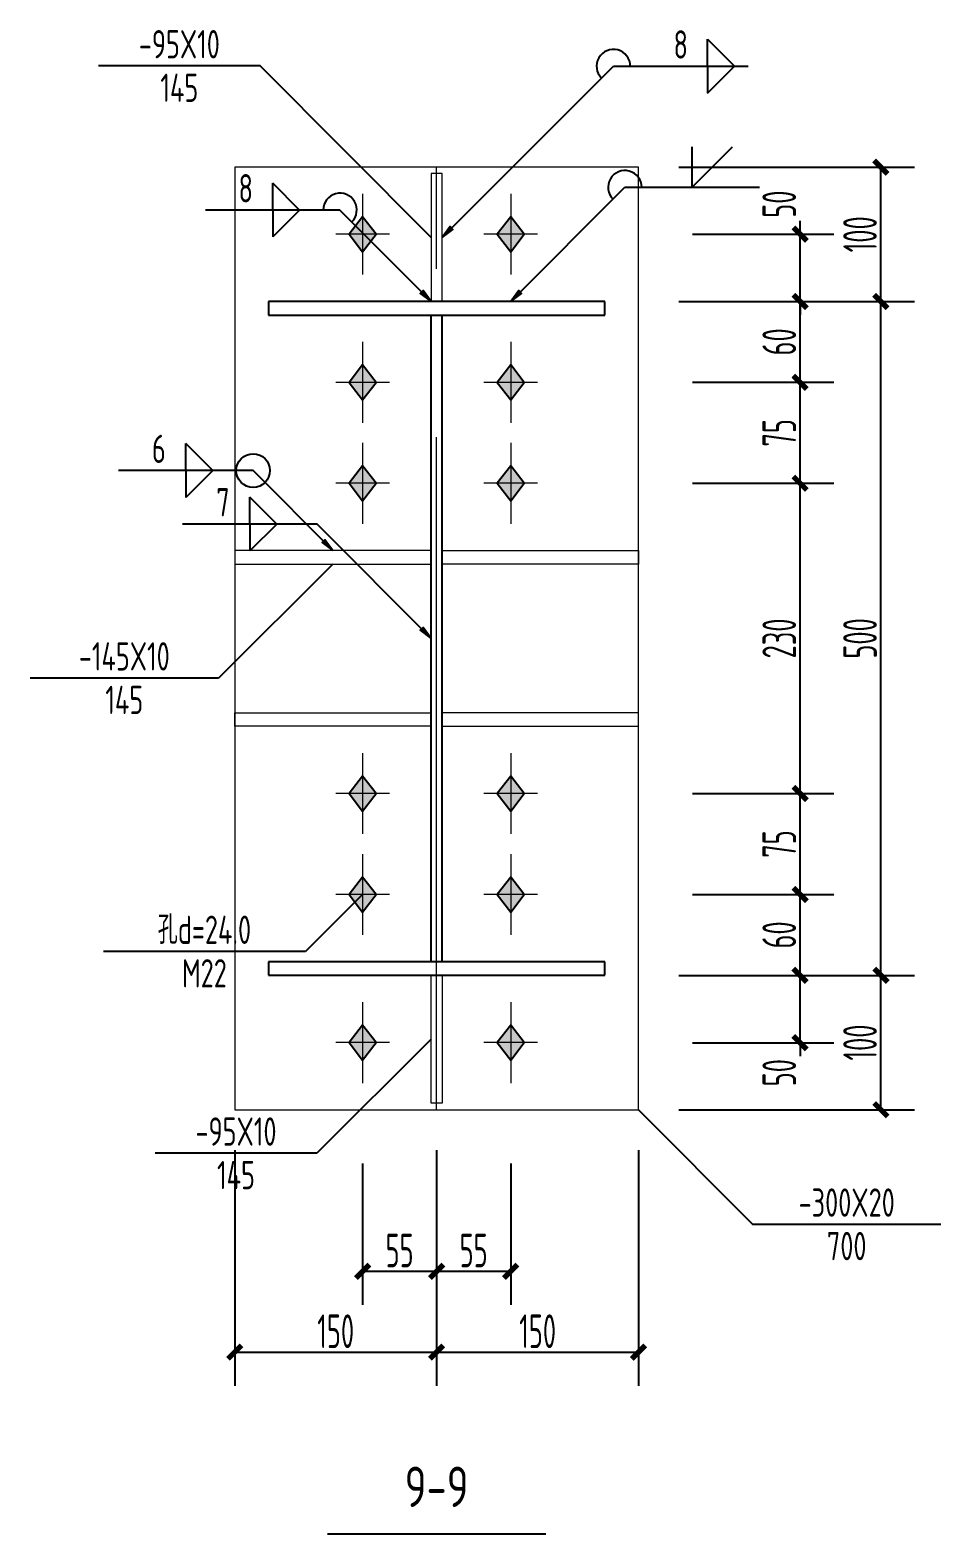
# Model space of a CAD drawing. Extents: x 447413 to 2975780, y -1432727 to 1301644.
# Drawn here: x 2347610 to 2354376, y -1247934 to -1236766 of the extents above; entities that cross this region are included whole.
import ezdxf
from ezdxf.enums import TextEntityAlignment as Align

# ---------------------------------------------------------------- set-up
doc = ezdxf.new("R2010")
doc.units = 0
doc.header["$LTSCALE"] = 1000
doc.header["$MEASUREMENT"] = 0
doc.linetypes.add('线型6', pattern=[8.75, 5, -1.25, 1.25, -1.25])
for name, color, linetype in [('10', 7, 'Continuous'), ('尺寸标注', 253, 'Continuous'), ('焊缝标注', 253, 'Continuous'), ('螺栓孔标注', 253, 'Continuous'), ('钢板标注', 253, 'Continuous')]:
    doc.layers.add(name, color=color, linetype=linetype)
doc.layers.add('20', color=2, linetype='Continuous', lineweight=18)
doc.styles.add('PkpmHz', font='Pkpmeng', dxfattribs={"width": 0.6, "bigfont": 'hztxt'})
doc.dimstyles.new('Pkpm_1.00', dxfattribs={"dimtxt": 250, "dimasz": 100, "dimexe": 250, "dimexo": 0.0625, "dimgap": 30, "dimtad": 1, "dimdec": 0, "dimrnd": 5, "dimzin": 0, "dimdsep": 46, "dimtxsty": 'PkpmHz', "dimblk1": 'ARCHTICK', "dimblk2": 'ARCHTICK', "dimsah": 1, "dimcen": 0.09, "dimadec": 0, "dimazin": 0, "dimtfac": 1, "dimtdec": 0, "dimtmove": 2, "dimatfit": 1, "dimfxl": 0, "dimtolj": 1, "dimtzin": 0, "dimarcsym": 0})

# ---------------------------------------------------------------- blocks, each defined once
blk = doc.blocks.new('_ArchTick')
at = {"color": 0, "linetype": 'ByBlock', "const_width": 0.4}
blk.add_lwpolyline([(-0.5, -0.5), (0.5, 0.5)], dxfattribs=at)
blk = doc.blocks.new('*D731')
at = {"layer": 'Defpoints', "color": 0, "linetype": 'Continuous', "transparency": 16777216}
for p in [(2352130, -1238282), (2353330, -1238282), (2352130, -1238782)]:
    blk.add_point(p, dxfattribs=at)
at = {"layer": '尺寸标注', "color": 0, "linetype": 'Continuous', "lineweight": -2, "transparency": 16777216}
for p, q in [((2353330, -1238282), (2353330, -1238182)), ((2352530, -1238282), (2353580, -1238282)), ((2353330, -1238782), (2353330, -1238282)), ((2352530, -1238782), (2353580, -1238782)), ((2353330, -1238782), (2353330, -1238882))]:
    blk.add_line(p, q, dxfattribs=at)
at = {"layer": '尺寸标注', "color": 0, "linetype": 'Continuous', "lineweight": -2, "transparency": 16777216, "xscale": 100, "yscale": 100, "zscale": 100}
for p, rotation in [((2353330, -1238282), 270), ((2353330, -1238782), 90)]:
    blk.add_blockref('_ArchTick', p, dxfattribs=dict(at, rotation=rotation))
at = {"layer": '尺寸标注', "color": 0, "linetype": 'Continuous', "transparency": 16777216, "insert": (2353175, -1238059), "char_height": 250, "attachment_point": 5, "rotation": 90, "style": 'PkpmHz'}
blk.add_mtext('\\A1;50', dxfattribs=at)
blk = doc.blocks.new('*D732')
at = {"layer": 'Defpoints', "color": 0, "linetype": 'Continuous', "transparency": 16777216}
for p in [(2352130, -1238782), (2353330, -1238782), (2352130, -1239382)]:
    blk.add_point(p, dxfattribs=at)
at = {"layer": '尺寸标注', "color": 0, "linetype": 'Continuous', "lineweight": -2, "transparency": 16777216}
for p, q in [((2352530, -1238782), (2353580, -1238782)), ((2353330, -1239382), (2353330, -1238782)), ((2352530, -1239382), (2353580, -1239382))]:
    blk.add_line(p, q, dxfattribs=at)
at = {"layer": '尺寸标注', "color": 0, "linetype": 'Continuous', "lineweight": -2, "transparency": 16777216, "xscale": 100, "yscale": 100, "zscale": 100}
for p, rotation in [((2353330, -1238782), 90), ((2353330, -1239382), 270)]:
    blk.add_blockref('_ArchTick', p, dxfattribs=dict(at, rotation=rotation))
at = {"layer": '尺寸标注', "color": 0, "linetype": 'Continuous', "transparency": 16777216, "insert": (2353175, -1239082), "char_height": 250, "attachment_point": 5, "rotation": 90, "style": 'PkpmHz'}
blk.add_mtext('\\A1;60', dxfattribs=at)
blk = doc.blocks.new('*D696')
at = {"layer": 'Defpoints', "color": 0, "linetype": 'Continuous', "transparency": 16777216}
for p in [(2352130, -1239382), (2353330, -1239382), (2352130, -1240132)]:
    blk.add_point(p, dxfattribs=at)
at = {"layer": '尺寸标注', "color": 0, "linetype": 'Continuous', "lineweight": -2, "transparency": 16777216}
for p, q in [((2352530, -1239382), (2353580, -1239382)), ((2353330, -1240132), (2353330, -1239382)), ((2352530, -1240132), (2353580, -1240132))]:
    blk.add_line(p, q, dxfattribs=at)
at = {"layer": '尺寸标注', "color": 0, "linetype": 'Continuous', "lineweight": -2, "transparency": 16777216, "xscale": 100, "yscale": 100, "zscale": 100}
for p, rotation in [((2353330, -1239382), 90), ((2353330, -1240132), 270)]:
    blk.add_blockref('_ArchTick', p, dxfattribs=dict(at, rotation=rotation))
at = {"layer": '尺寸标注', "color": 0, "linetype": 'Continuous', "transparency": 16777216, "insert": (2353175, -1239757), "char_height": 250, "attachment_point": 5, "rotation": 90, "style": 'PkpmHz'}
blk.add_mtext('\\A1;75', dxfattribs=at)
blk = doc.blocks.new('*D697')
at = {"layer": 'Defpoints', "color": 0, "linetype": 'Continuous', "transparency": 16777216}
for p in [(2352130, -1243786), (2353330, -1243786), (2352130, -1244286)]:
    blk.add_point(p, dxfattribs=at)
at = {"layer": '尺寸标注', "color": 0, "linetype": 'Continuous', "lineweight": -2, "transparency": 16777216}
for p, q in [((2353330, -1243786), (2353330, -1243686)), ((2352530, -1243786), (2353580, -1243786)), ((2353330, -1244286), (2353330, -1243786)), ((2352530, -1244286), (2353580, -1244286)), ((2353330, -1244286), (2353330, -1244386))]:
    blk.add_line(p, q, dxfattribs=at)
at = {"layer": '尺寸标注', "color": 0, "linetype": 'Continuous', "lineweight": -2, "transparency": 16777216, "xscale": 100, "yscale": 100, "zscale": 100}
for p, rotation in [((2353330, -1243786), 270), ((2353330, -1244286), 90)]:
    blk.add_blockref('_ArchTick', p, dxfattribs=dict(at, rotation=rotation))
at = {"layer": '尺寸标注', "color": 0, "linetype": 'Continuous', "transparency": 16777216, "insert": (2353175, -1244509), "char_height": 250, "attachment_point": 5, "rotation": 90, "style": 'PkpmHz'}
blk.add_mtext('\\A1;50', dxfattribs=at)
blk = doc.blocks.new('*D698')
at = {"layer": 'Defpoints', "color": 0, "linetype": 'Continuous', "transparency": 16777216}
for p in [(2352130, -1243186), (2353330, -1243186), (2352130, -1243786)]:
    blk.add_point(p, dxfattribs=at)
at = {"layer": '尺寸标注', "color": 0, "linetype": 'Continuous', "lineweight": -2, "transparency": 16777216}
for p, q in [((2352530, -1243186), (2353580, -1243186)), ((2353330, -1243786), (2353330, -1243186)), ((2352530, -1243786), (2353580, -1243786))]:
    blk.add_line(p, q, dxfattribs=at)
at = {"layer": '尺寸标注', "color": 0, "linetype": 'Continuous', "lineweight": -2, "transparency": 16777216, "xscale": 100, "yscale": 100, "zscale": 100}
for p, rotation in [((2353330, -1243186), 90), ((2353330, -1243786), 270)]:
    blk.add_blockref('_ArchTick', p, dxfattribs=dict(at, rotation=rotation))
at = {"layer": '尺寸标注', "color": 0, "linetype": 'Continuous', "transparency": 16777216, "insert": (2353175, -1243486), "char_height": 250, "attachment_point": 5, "rotation": 90, "style": 'PkpmHz'}
blk.add_mtext('\\A1;60', dxfattribs=at)
blk = doc.blocks.new('*D699')
at = {"layer": 'Defpoints', "color": 0, "linetype": 'Continuous', "transparency": 16777216}
for p in [(2352130, -1242436), (2353330, -1242436), (2352130, -1243186)]:
    blk.add_point(p, dxfattribs=at)
at = {"layer": '尺寸标注', "color": 0, "linetype": 'Continuous', "lineweight": -2, "transparency": 16777216}
for p, q in [((2352530, -1242436), (2353580, -1242436)), ((2353330, -1243186), (2353330, -1242436)), ((2352530, -1243186), (2353580, -1243186))]:
    blk.add_line(p, q, dxfattribs=at)
at = {"layer": '尺寸标注', "color": 0, "linetype": 'Continuous', "lineweight": -2, "transparency": 16777216, "xscale": 100, "yscale": 100, "zscale": 100}
for p, rotation in [((2353330, -1242436), 90), ((2353330, -1243186), 270)]:
    blk.add_blockref('_ArchTick', p, dxfattribs=dict(at, rotation=rotation))
at = {"layer": '尺寸标注', "color": 0, "linetype": 'Continuous', "transparency": 16777216, "insert": (2353175, -1242811), "char_height": 250, "attachment_point": 5, "rotation": 90, "style": 'PkpmHz'}
blk.add_mtext('\\A1;75', dxfattribs=at)
blk = doc.blocks.new('*D700')
at = {"layer": 'Defpoints', "color": 0, "linetype": 'Continuous', "transparency": 16777216}
for p in [(2352130, -1240132), (2353330, -1240132), (2352130, -1242436)]:
    blk.add_point(p, dxfattribs=at)
at = {"layer": '尺寸标注', "color": 0, "linetype": 'Continuous', "lineweight": -2, "transparency": 16777216}
for p, q in [((2352530, -1240132), (2353580, -1240132)), ((2353330, -1242436), (2353330, -1240132)), ((2352530, -1242436), (2353580, -1242436))]:
    blk.add_line(p, q, dxfattribs=at)
at = {"layer": '尺寸标注', "color": 0, "linetype": 'Continuous', "lineweight": -2, "transparency": 16777216, "xscale": 100, "yscale": 100, "zscale": 100}
for p, rotation in [((2353330, -1240132), 90), ((2353330, -1242436), 270)]:
    blk.add_blockref('_ArchTick', p, dxfattribs=dict(at, rotation=rotation))
at = {"layer": '尺寸标注', "color": 0, "linetype": 'Continuous', "transparency": 16777216, "insert": (2353175, -1241284), "char_height": 250, "attachment_point": 5, "rotation": 90, "style": 'PkpmHz'}
blk.add_mtext('\\A1;230', dxfattribs=at)
blk = doc.blocks.new('*D701')
at = {"layer": 'Defpoints', "color": 0, "linetype": 'Continuous', "transparency": 16777216}
for p in [(2350080, -1244784), (2350630, -1244784), (2350630, -1245984)]:
    blk.add_point(p, dxfattribs=at)
at = {"layer": '尺寸标注', "color": 0, "linetype": 'Continuous', "lineweight": -2, "transparency": 16777216}
for p, q in [((2350080, -1245184), (2350080, -1246234)), ((2350630, -1245184), (2350630, -1246234)), ((2350080, -1245984), (2350630, -1245984))]:
    blk.add_line(p, q, dxfattribs=at)
at = {"layer": '尺寸标注', "color": 0, "linetype": 'Continuous', "lineweight": -2, "transparency": 16777216, "xscale": 100, "yscale": 100, "zscale": 100, "rotation": 180}
blk.add_blockref('_ArchTick', (2350080, -1245984), dxfattribs=at)
at = {"layer": '尺寸标注', "color": 0, "linetype": 'Continuous', "lineweight": -2, "transparency": 16777216, "xscale": 100, "yscale": 100, "zscale": 100}
blk.add_blockref('_ArchTick', (2350630, -1245984), dxfattribs=at)
at = {"layer": '尺寸标注', "color": 0, "linetype": 'Continuous', "transparency": 16777216, "insert": (2350355, -1245829), "char_height": 250, "attachment_point": 5, "style": 'PkpmHz'}
blk.add_mtext('\\A1;55', dxfattribs=at)
blk = doc.blocks.new('*D702')
at = {"layer": 'Defpoints', "color": 0, "linetype": 'Continuous', "transparency": 16777216}
for p in [(2350630, -1244784), (2351180, -1244784), (2351180, -1245984)]:
    blk.add_point(p, dxfattribs=at)
at = {"layer": '尺寸标注', "color": 0, "linetype": 'Continuous', "lineweight": -2, "transparency": 16777216}
for p, q in [((2350630, -1245184), (2350630, -1246234)), ((2351180, -1245184), (2351180, -1246234)), ((2350630, -1245984), (2351180, -1245984))]:
    blk.add_line(p, q, dxfattribs=at)
at = {"layer": '尺寸标注', "color": 0, "linetype": 'Continuous', "lineweight": -2, "transparency": 16777216, "xscale": 100, "yscale": 100, "zscale": 100, "rotation": 180}
blk.add_blockref('_ArchTick', (2350630, -1245984), dxfattribs=at)
at = {"layer": '尺寸标注', "color": 0, "linetype": 'Continuous', "lineweight": -2, "transparency": 16777216, "xscale": 100, "yscale": 100, "zscale": 100}
blk.add_blockref('_ArchTick', (2351180, -1245984), dxfattribs=at)
at = {"layer": '尺寸标注', "color": 0, "linetype": 'Continuous', "transparency": 16777216, "insert": (2350905, -1245829), "char_height": 250, "attachment_point": 5, "style": 'PkpmHz'}
blk.add_mtext('\\A1;55', dxfattribs=at)
blk = doc.blocks.new('*D703')
at = {"layer": 'Defpoints', "color": 0, "linetype": 'Continuous', "transparency": 16777216}
for p in [(2349130, -1244784), (2350630, -1244784), (2350630, -1246584)]:
    blk.add_point(p, dxfattribs=at)
at = {"layer": '尺寸标注', "color": 0, "linetype": 'Continuous', "lineweight": -2, "transparency": 16777216}
for p, q in [((2349130, -1245084), (2349130, -1246834)), ((2350630, -1245084), (2350630, -1246834)), ((2349130, -1246584), (2350630, -1246584))]:
    blk.add_line(p, q, dxfattribs=at)
at = {"layer": '尺寸标注', "color": 0, "linetype": 'Continuous', "lineweight": -2, "transparency": 16777216, "xscale": 100, "yscale": 100, "zscale": 100, "rotation": 180}
blk.add_blockref('_ArchTick', (2349130, -1246584), dxfattribs=at)
at = {"layer": '尺寸标注', "color": 0, "linetype": 'Continuous', "lineweight": -2, "transparency": 16777216, "xscale": 100, "yscale": 100, "zscale": 100}
blk.add_blockref('_ArchTick', (2350630, -1246584), dxfattribs=at)
at = {"layer": '尺寸标注', "color": 0, "linetype": 'Continuous', "transparency": 16777216, "insert": (2349880, -1246429), "char_height": 250, "attachment_point": 5, "style": 'PkpmHz'}
blk.add_mtext('\\A1;150', dxfattribs=at)
blk = doc.blocks.new('*D704')
at = {"layer": 'Defpoints', "color": 0, "linetype": 'Continuous', "transparency": 16777216}
for p in [(2350630, -1244784), (2352130, -1244784), (2352130, -1246584)]:
    blk.add_point(p, dxfattribs=at)
at = {"layer": '尺寸标注', "color": 0, "linetype": 'Continuous', "lineweight": -2, "transparency": 16777216}
for p, q in [((2350630, -1245084), (2350630, -1246834)), ((2352130, -1245084), (2352130, -1246834)), ((2350630, -1246584), (2352130, -1246584))]:
    blk.add_line(p, q, dxfattribs=at)
at = {"layer": '尺寸标注', "color": 0, "linetype": 'Continuous', "lineweight": -2, "transparency": 16777216, "xscale": 100, "yscale": 100, "zscale": 100, "rotation": 180}
blk.add_blockref('_ArchTick', (2350630, -1246584), dxfattribs=at)
at = {"layer": '尺寸标注', "color": 0, "linetype": 'Continuous', "lineweight": -2, "transparency": 16777216, "xscale": 100, "yscale": 100, "zscale": 100}
blk.add_blockref('_ArchTick', (2352130, -1246584), dxfattribs=at)
at = {"layer": '尺寸标注', "color": 0, "linetype": 'Continuous', "transparency": 16777216, "insert": (2351380, -1246429), "char_height": 250, "attachment_point": 5, "style": 'PkpmHz'}
blk.add_mtext('\\A1;150', dxfattribs=at)
blk = doc.blocks.new('*D705')
at = {"layer": 'Defpoints', "color": 0, "linetype": 'Continuous', "transparency": 16777216}
for p in [(2352130, -1243786), (2353930, -1243786), (2352130, -1244784)]:
    blk.add_point(p, dxfattribs=at)
at = {"layer": '尺寸标注', "color": 0, "linetype": 'Continuous', "lineweight": -2, "transparency": 16777216}
for p, q in [((2352430, -1243786), (2354180, -1243786)), ((2353930, -1244784), (2353930, -1243786)), ((2352430, -1244784), (2354180, -1244784))]:
    blk.add_line(p, q, dxfattribs=at)
at = {"layer": '尺寸标注', "color": 0, "linetype": 'Continuous', "lineweight": -2, "transparency": 16777216, "xscale": 100, "yscale": 100, "zscale": 100}
for p, rotation in [((2353930, -1243786), 90), ((2353930, -1244784), 270)]:
    blk.add_blockref('_ArchTick', p, dxfattribs=dict(at, rotation=rotation))
at = {"layer": '尺寸标注', "color": 0, "linetype": 'Continuous', "transparency": 16777216, "insert": (2353775, -1244285), "char_height": 250, "attachment_point": 5, "rotation": 90, "style": 'PkpmHz'}
blk.add_mtext('\\A1;100', dxfattribs=at)
blk = doc.blocks.new('*D706')
at = {"layer": 'Defpoints', "color": 0, "linetype": 'Continuous', "transparency": 16777216}
for p in [(2352130, -1238782), (2353930, -1238782), (2352130, -1243786)]:
    blk.add_point(p, dxfattribs=at)
at = {"layer": '尺寸标注', "color": 0, "linetype": 'Continuous', "lineweight": -2, "transparency": 16777216}
for p, q in [((2352430, -1238782), (2354180, -1238782)), ((2353930, -1243786), (2353930, -1238782)), ((2352430, -1243786), (2354180, -1243786))]:
    blk.add_line(p, q, dxfattribs=at)
at = {"layer": '尺寸标注', "color": 0, "linetype": 'Continuous', "lineweight": -2, "transparency": 16777216, "xscale": 100, "yscale": 100, "zscale": 100}
for p, rotation in [((2353930, -1238782), 90), ((2353930, -1243786), 270)]:
    blk.add_blockref('_ArchTick', p, dxfattribs=dict(at, rotation=rotation))
at = {"layer": '尺寸标注', "color": 0, "linetype": 'Continuous', "transparency": 16777216, "insert": (2353775, -1241284), "char_height": 250, "attachment_point": 5, "rotation": 90, "style": 'PkpmHz'}
blk.add_mtext('\\A1;500', dxfattribs=at)
blk = doc.blocks.new('*D707')
at = {"layer": 'Defpoints', "color": 0, "linetype": 'Continuous', "transparency": 16777216}
for p in [(2352130, -1237784), (2353930, -1237784), (2352130, -1238782)]:
    blk.add_point(p, dxfattribs=at)
at = {"layer": '尺寸标注', "color": 0, "linetype": 'Continuous', "lineweight": -2, "transparency": 16777216}
for p, q in [((2352430, -1237784), (2354180, -1237784)), ((2353930, -1238782), (2353930, -1237784)), ((2352430, -1238782), (2354180, -1238782))]:
    blk.add_line(p, q, dxfattribs=at)
at = {"layer": '尺寸标注', "color": 0, "linetype": 'Continuous', "lineweight": -2, "transparency": 16777216, "xscale": 100, "yscale": 100, "zscale": 100}
for p, rotation in [((2353930, -1237784), 90), ((2353930, -1238782), 270)]:
    blk.add_blockref('_ArchTick', p, dxfattribs=dict(at, rotation=rotation))
at = {"layer": '尺寸标注', "color": 0, "linetype": 'Continuous', "transparency": 16777216, "insert": (2353775, -1238283), "char_height": 250, "attachment_point": 5, "rotation": 90, "style": 'PkpmHz'}
blk.add_mtext('\\A1;100', dxfattribs=at)

msp = doc.modelspace()

# ---------------------------------------------------------------- hatches: boundary and pattern name
at = {"layer": '10'}
for points in [[(2350079.9, -1238152.2), (2349979.9, -1238282.2), (2350079.9, -1238412.2), (2350179.9, -1238282.2)], [(2351179.9, -1238152.2), (2351079.9, -1238282.2), (2351179.9, -1238412.2), (2351279.9, -1238282.2)], [(2350079.9, -1239252.2), (2349979.9, -1239382.2), (2350079.9, -1239512.2), (2350179.9, -1239382.2)], [(2351179.9, -1239252.2), (2351079.9, -1239382.2), (2351179.9, -1239512.2), (2351279.9, -1239382.2)], [(2350079.9, -1240002.2), (2349979.9, -1240132.2), (2350079.9, -1240262.2), (2350179.9, -1240132.2)], [(2351179.9, -1240002.2), (2351079.9, -1240132.2), (2351179.9, -1240262.2), (2351279.9, -1240132.2)], [(2350079.9, -1242305.8), (2349979.9, -1242435.8), (2350079.9, -1242565.8), (2350179.9, -1242435.8)], [(2351179.9, -1242305.8), (2351079.9, -1242435.8), (2351179.9, -1242565.8), (2351279.9, -1242435.8)], [(2350079.9, -1243055.8), (2349979.9, -1243185.8), (2350079.9, -1243315.8), (2350179.9, -1243185.8)], [(2351179.9, -1243055.8), (2351079.9, -1243185.8), (2351179.9, -1243315.8), (2351279.9, -1243185.8)], [(2350079.9, -1244155.8), (2349979.9, -1244285.8), (2350079.9, -1244415.8), (2350179.9, -1244285.8)], [(2351179.9, -1244155.8), (2351079.9, -1244285.8), (2351179.9, -1244415.8), (2351279.9, -1244285.8)]]:
    msp.add_hatch(color=1, dxfattribs=at).paths.add_polyline_path(points)
at = {"layer": '焊缝标注'}
for points in [[(2350669.9, -1238307.2), (2350751.3, -1238247.1), (2350730.1, -1238225.9)], [(2350589.9, -1238782.2), (2350529.9, -1238700.8), (2350508.7, -1238722)], [(2351179.9, -1238782.2), (2351261.3, -1238722.1), (2351240.1, -1238700.9)], [(2349859.9, -1240632.2), (2349799.9, -1240550.8), (2349778.7, -1240572)], [(2350589.9, -1241284), (2350529.9, -1241202.6), (2350508.7, -1241223.8)]]:
    msp.add_hatch(color=256, dxfattribs=at).paths.add_polyline_path(points)

# ---------------------------------------------------------------- linework, layer by layer
at = {"layer": '10', "linetype": '线型6', "lineweight": 18}
msp.add_line((2350629.9, -1244789.1), (2350629.9, -1237778.9), dxfattribs=at)
at = {"layer": '10', "color": 9, "lineweight": 18}
for p, q in [((2350079.9, -1237982.2), (2350079.9, -1238582.2)), ((2351179.9, -1237982.2), (2351179.9, -1238582.2)), ((2350279.9, -1238282.2), (2349879.9, -1238282.2)), ((2351379.9, -1238282.2), (2350979.9, -1238282.2)), ((2350079.9, -1239082.2), (2350079.9, -1239682.2)), ((2351179.9, -1239082.2), (2351179.9, -1239682.2)), ((2350279.9, -1239382.2), (2349879.9, -1239382.2)), ((2351379.9, -1239382.2), (2350979.9, -1239382.2)), ((2350079.9, -1239832.2), (2350079.9, -1240432.2)), ((2351179.9, -1239832.2), (2351179.9, -1240432.2)), ((2350279.9, -1240132.2), (2349879.9, -1240132.2)), ((2351379.9, -1240132.2), (2350979.9, -1240132.2)), ((2350079.9, -1242135.8), (2350079.9, -1242735.8)), ((2351179.9, -1242135.8), (2351179.9, -1242735.8)), ((2350279.9, -1242435.8), (2349879.9, -1242435.8)), ((2351379.9, -1242435.8), (2350979.9, -1242435.8)), ((2350079.9, -1242885.8), (2350079.9, -1243485.8)), ((2351179.9, -1242885.8), (2351179.9, -1243485.8)), ((2350279.9, -1243185.8), (2349879.9, -1243185.8)), ((2351379.9, -1243185.8), (2350979.9, -1243185.8)), ((2350079.9, -1243985.8), (2350079.9, -1244585.8)), ((2351179.9, -1243985.8), (2351179.9, -1244585.8)), ((2350279.9, -1244285.8), (2349879.9, -1244285.8)), ((2351379.9, -1244285.8), (2350979.9, -1244285.8))]:
    msp.add_line(p, q, dxfattribs=at)
at = {"layer": '10', "color": 3}
for p, q in [((2351879.9, -1238782.2), (2349379.9, -1238782.2)), ((2349379.9, -1238782.2), (2349379.9, -1238882.2)), ((2351879.9, -1238882.2), (2351879.9, -1238782.2)), ((2349379.9, -1238882.2), (2351879.9, -1238882.2)), ((2350589.9, -1243685.8), (2350589.9, -1238882.2)), ((2350669.9, -1243685.8), (2350669.9, -1238882.2)), ((2351879.9, -1243685.8), (2349379.9, -1243685.8)), ((2349379.9, -1243685.8), (2349379.9, -1243785.8)), ((2351879.9, -1243785.8), (2351879.9, -1243685.8)), ((2349379.9, -1243785.8), (2351879.9, -1243785.8))]:
    msp.add_line(p, q, dxfattribs=at)
at = {"layer": '10'}
msp.add_line((2349819.9, -1247934.1), (2351439.9, -1247934.1), dxfattribs=at)
at = {"layer": '10', "color": 1, "linetype": 'Continuous'}
for points in [[(2350079.9, -1238152.2), (2349979.9, -1238282.2), (2350079.9, -1238412.2), (2350179.9, -1238282.2)], [(2351179.9, -1238152.2), (2351079.9, -1238282.2), (2351179.9, -1238412.2), (2351279.9, -1238282.2)], [(2350079.9, -1239252.2), (2349979.9, -1239382.2), (2350079.9, -1239512.2), (2350179.9, -1239382.2)], [(2351179.9, -1239252.2), (2351079.9, -1239382.2), (2351179.9, -1239512.2), (2351279.9, -1239382.2)], [(2350079.9, -1240002.2), (2349979.9, -1240132.2), (2350079.9, -1240262.2), (2350179.9, -1240132.2)], [(2351179.9, -1240002.2), (2351079.9, -1240132.2), (2351179.9, -1240262.2), (2351279.9, -1240132.2)], [(2350079.9, -1242305.8), (2349979.9, -1242435.8), (2350079.9, -1242565.8), (2350179.9, -1242435.8)], [(2351179.9, -1242305.8), (2351079.9, -1242435.8), (2351179.9, -1242565.8), (2351279.9, -1242435.8)], [(2350079.9, -1243055.8), (2349979.9, -1243185.8), (2350079.9, -1243315.8), (2350179.9, -1243185.8)], [(2351179.9, -1243055.8), (2351079.9, -1243185.8), (2351179.9, -1243315.8), (2351279.9, -1243185.8)], [(2350079.9, -1244155.8), (2349979.9, -1244285.8), (2350079.9, -1244415.8), (2350179.9, -1244285.8)], [(2351179.9, -1244155.8), (2351079.9, -1244285.8), (2351179.9, -1244415.8), (2351279.9, -1244285.8)]]:
    msp.add_lwpolyline(points, close=True, dxfattribs=at)
at = {"layer": '20'}
for p, q in [((2352129.9, -1237783.9), (2349129.9, -1237783.9)), ((2349129.9, -1237783.9), (2349129.9, -1244784.1)), ((2350669.9, -1237832.2), (2350589.9, -1237832.2)), ((2350589.9, -1237832.2), (2350589.9, -1238782.2)), ((2350669.9, -1238782.2), (2350669.9, -1237832.2)), ((2352129.9, -1244784.1), (2352129.9, -1237783.9)), ((2350589.9, -1238782.2), (2350669.9, -1238782.2)), ((2350589.9, -1240632.2), (2349129.9, -1240632.2)), ((2349129.9, -1240632.2), (2349129.9, -1240732.2)), ((2349129.9, -1240732.2), (2350589.9, -1240732.2)), ((2350589.9, -1240732.2), (2350589.9, -1240632.2)), ((2350669.9, -1240632.2), (2352129.9, -1240632.2)), ((2350669.9, -1240732.2), (2350669.9, -1240632.2)), ((2352129.9, -1240732.2), (2350669.9, -1240732.2)), ((2352129.9, -1240632.2), (2352129.9, -1240732.2)), ((2349129.9, -1241935.8), (2349129.9, -1241835.8)), ((2349129.9, -1241835.8), (2350589.9, -1241835.8)), ((2350589.9, -1241835.8), (2350589.9, -1241935.8)), ((2352129.9, -1241835.8), (2350669.9, -1241835.8)), ((2350669.9, -1241835.8), (2350669.9, -1241935.8)), ((2352129.9, -1241935.8), (2352129.9, -1241835.8)), ((2350589.9, -1241935.8), (2349129.9, -1241935.8)), ((2350669.9, -1241935.8), (2352129.9, -1241935.8)), ((2350589.9, -1243785.8), (2350669.9, -1243785.8)), ((2350589.9, -1244735.8), (2350589.9, -1243785.8)), ((2350669.9, -1243785.8), (2350669.9, -1244735.8)), ((2350669.9, -1244735.8), (2350589.9, -1244735.8)), ((2349129.9, -1244784.1), (2352129.9, -1244784.1))]:
    msp.add_line(p, q, dxfattribs=at)
at = {"layer": '焊缝标注'}
for p, q in [((2352643.2, -1236834.9), (2352843.2, -1237034.9)), ((2352643.2, -1237034.9), (2352643.2, -1236834.9)), ((2350669.9, -1238307.2), (2351943.2, -1237034.9)), ((2351943.2, -1237034.9), (2352943.2, -1237034.9)), ((2352643.2, -1237234.9), (2352843.2, -1237034.9)), ((2352643.2, -1237034.9), (2352643.2, -1237234.9)), ((2352528.8, -1237934), (2352528.8, -1237634)), ((2352528.8, -1237934), (2352828.8, -1237634)), ((2349611.9, -1238102.6), (2349411.9, -1237902.6)), ((2349411.9, -1238102.6), (2349411.9, -1237902.6)), ((2351179.9, -1238782.2), (2352028.8, -1237934)), ((2352028.8, -1237934), (2353028.8, -1237934)), ((2349911.9, -1238102.6), (2348911.9, -1238102.6)), ((2349611.9, -1238102.6), (2349411.9, -1238302.6)), ((2349411.9, -1238102.6), (2349411.9, -1238302.6)), ((2350589.9, -1238782.2), (2349911.9, -1238102.6)), ((2348966.7, -1240037.5), (2348766.7, -1239837.5)), ((2348766.7, -1240037.5), (2348766.7, -1239837.5)), ((2349266.7, -1240037.5), (2348266.7, -1240037.5)), ((2348966.7, -1240037.5), (2348766.7, -1240237.5)), ((2348766.7, -1240037.5), (2348766.7, -1240237.5)), ((2349859.9, -1240632.2), (2349266.7, -1240037.5)), ((2349442.4, -1240434.5), (2349242.4, -1240234.5)), ((2349242.4, -1240434.5), (2349242.4, -1240234.5)), ((2349742.4, -1240434.5), (2348742.4, -1240434.5)), ((2349442.4, -1240434.5), (2349242.4, -1240634.5)), ((2349242.4, -1240434.5), (2349242.4, -1240634.5)), ((2350589.9, -1241284), (2349742.4, -1240434.5))]:
    msp.add_line(p, q, dxfattribs=at)
at = {"layer": '焊缝标注', "linetype": 'Continuous'}
for points in [[(2350669.9, -1238307.2), (2350751.3, -1238247.1), (2350730.1, -1238225.9)], [(2350589.9, -1238782.2), (2350529.9, -1238700.8), (2350508.7, -1238722)], [(2351179.9, -1238782.2), (2351261.3, -1238722.1), (2351240.1, -1238700.9)], [(2349859.9, -1240632.2), (2349799.9, -1240550.8), (2349778.7, -1240572)], [(2350589.9, -1241284), (2350529.9, -1241202.6), (2350508.7, -1241223.8)]]:
    msp.add_lwpolyline(points, close=True, dxfattribs=at)
at = {"layer": '焊缝标注'}
msp.add_circle((2349266.7, -1240037.5), 125, dxfattribs=at)
for centre, start, end in [((2351943.2, -1237034.9), 0, 224.97719), ((2352028.8, -1237934), 0, 224.97719), ((2349911.9, -1238102.6), 314.93158, 180)]:
    msp.add_arc(centre, 125, start, end, dxfattribs=at)
at = {"layer": '螺栓孔标注'}
for p, q in [((2350079.9, -1243185.8), (2349654.8, -1243609.2)), ((2349654.8, -1243609.2), (2348154.8, -1243609.2))]:
    msp.add_line(p, q, dxfattribs=at)
at = {"layer": '螺栓孔标注', "const_width": 0.1}
msp.add_lwpolyline([(2350080, -1243185.8, 1), (2350079.9, -1243185.8, 1)], format="xyb", close=True, dxfattribs=at)
at = {"layer": '钢板标注'}
for p, q in [((2349318.7, -1237032.9), (2348118.7, -1237032.9)), ((2350589.9, -1238307.2), (2349318.7, -1237032.9)), ((2349859.9, -1240732.2), (2349009.7, -1241579.1)), ((2349009.7, -1241579.1), (2347609.7, -1241579.1)), ((2350589.9, -1244260.8), (2349739.7, -1245107.6)), ((2352129.9, -1244784.1), (2352976.1, -1245634.9)), ((2349739.7, -1245107.6), (2348539.7, -1245107.6)), ((2352976.1, -1245634.9), (2354376.1, -1245634.9))]:
    msp.add_line(p, q, dxfattribs=at)
at = {"layer": '钢板标注', "const_width": 0.1}
for points in [[(2350590, -1238307.2, 1), (2350589.9, -1238307.2, 1)], [(2349860, -1240732.2, 1), (2349859.9, -1240732.2, 1)], [(2350590, -1244260.8, 1), (2350589.9, -1244260.8, 1)], [(2352130, -1244784.1, 1), (2352129.9, -1244784.1, 1)]]:
    msp.add_lwpolyline(points, format="xyb", close=True, dxfattribs=at)

# ---------------------------------------------------------------- texts
at = {"layer": '10', "style": 'PkpmHz', "width": 0.77}
msp.add_text('9-9', height=300, dxfattribs=at).set_placement((2350629.9, -1247584.1), align=Align.MIDDLE_CENTER)
at = {"layer": '焊缝标注', "style": 'PkpmHz', "width": 0.71}
for s, p in [('8', (2352443.2, -1236978.3)), ('8', (2349211.9, -1238046)), ('6', (2348566.7, -1239980.9)), ('7', (2349042.4, -1240377.8))]:
    msp.add_text(s, height=210, dxfattribs=at).set_placement(p, align=Align.CENTER)
at = {"layer": '螺栓孔标注', "style": 'PkpmHz', "width": 0.71}
msp.add_text('孔d=24.0', height=210, dxfattribs=at).set_placement((2348904.8, -1243552.6), align=Align.CENTER)
msp.add_text('M22', height=210, dxfattribs=at).set_placement((2348904.8, -1243665.8), align=Align.TOP_CENTER)
at = {"layer": '钢板标注', "style": 'PkpmHz', "width": 0.71}
for s, p in [('-95X10', (2348718.7, -1236976.3)), ('-145X10', (2348309.7, -1241522.4)), ('-95X10', (2349139.7, -1245051)), ('-300X20', (2353676.1, -1245578.3))]:
    msp.add_text(s, height=210, dxfattribs=at).set_placement(p, align=Align.CENTER)
for s, p in [('145', (2348718.7, -1237089.5)), ('145', (2348309.7, -1241635.7)), ('145', (2349139.7, -1245164.2)), ('700', (2353676.1, -1245691.6))]:
    msp.add_text(s, height=210, dxfattribs=at).set_placement(p, align=Align.TOP_CENTER)

# ---------------------------------------------------------------- dimensions: what is measured, and where the dimension line sits
at = {"layer": '尺寸标注', "linetype": 'Continuous'}
for base, p1, p2, text, override, picture, middle in [((2353929.9, -1237783.9), (2352129.9, -1238782.2), (2352129.9, -1237783.9), '100', {"dimexo": 300, "dimtih": 0, "dimtoh": 0}, '*D707', (2353774.9, -1238283.1)), ((2353329.9, -1238782.2), (2352129.9, -1239382.2), (2352129.9, -1238782.2), '60', {"dimexo": 400, "dimtih": 0, "dimtoh": 0}, '*D732', (2353174.9, -1239082.2)), ((2353929.9, -1238782.2), (2352129.9, -1243785.8), (2352129.9, -1238782.2), '500', {"dimexo": 300, "dimtih": 0, "dimtoh": 0}, '*D706', (2353774.9, -1241284)), ((2353329.9, -1239382.2), (2352129.9, -1240132.2), (2352129.9, -1239382.2), '75', {"dimexo": 400, "dimtih": 0, "dimtoh": 0}, '*D696', (2353174.9, -1239757.2)), ((2353329.9, -1240132.2), (2352129.9, -1242435.8), (2352129.9, -1240132.2), '230', {"dimexo": 400, "dimtih": 0, "dimtoh": 0}, '*D700', (2353174.9, -1241284)), ((2353329.9, -1242435.8), (2352129.9, -1243185.8), (2352129.9, -1242435.8), '75', {"dimexo": 400, "dimtih": 0, "dimtoh": 0}, '*D699', (2353174.9, -1242810.8)), ((2353329.9, -1243185.8), (2352129.9, -1243785.8), (2352129.9, -1243185.8), '60', {"dimexo": 400, "dimtih": 0, "dimtoh": 0}, '*D698', (2353174.9, -1243485.8)), ((2353929.9, -1243785.8), (2352129.9, -1244784.1), (2352129.9, -1243785.8), '100', {"dimexo": 300, "dimtih": 0, "dimtoh": 0}, '*D705', (2353774.9, -1244284.9))]:
    dim = msp.add_linear_dim(base=base, p1=p1, p2=p2, angle=90, text=text, dimstyle='Pkpm_1.00', override=override, dxfattribs=at)
    dim.commit()
    dim.dimension.update_dxf_attribs({"geometry": picture, "text_midpoint": middle})
for base, p1, p2, picture, middle in [((2353329.9, -1238282.2), (2352129.9, -1238782.2), (2352129.9, -1238282.2), '*D731', (2353174.7, -1238058.6)), ((2353329.9, -1243785.8), (2352129.9, -1244285.8), (2352129.9, -1243785.8), '*D697', (2353174.7, -1244509.4))]:
    dim = msp.add_linear_dim(base=base, p1=p1, p2=p2, angle=90, text='50', dimstyle='Pkpm_1.00', override={"dimexo": 400, "dimtih": 0, "dimtoh": 0}, dxfattribs=at)
    dim.commit()
    dim.dimension.update_dxf_attribs({"geometry": picture, "text_midpoint": middle, "dimtype": 128})
for base, p1, p2, text, override, picture, middle in [((2350629.9, -1246584.1), (2349129.9, -1244784.1), (2350629.9, -1244784.1), '150', {"dimexo": 300, "dimtih": 0, "dimtoh": 0}, '*D703', (2349879.9, -1246429.1)), ((2350629.9, -1245984.1), (2350079.9, -1244784.1), (2350629.9, -1244784.1), '55', {"dimexo": 400, "dimtih": 0, "dimtoh": 0}, '*D701', (2350354.9, -1245829.1)), ((2351179.9, -1245984.1), (2350629.9, -1244784.1), (2351179.9, -1244784.1), '55', {"dimexo": 400, "dimtih": 0, "dimtoh": 0}, '*D702', (2350904.9, -1245829.1)), ((2352129.9, -1246584.1), (2350629.9, -1244784.1), (2352129.9, -1244784.1), '150', {"dimexo": 300, "dimtih": 0, "dimtoh": 0}, '*D704', (2351379.9, -1246429.1))]:
    dim = msp.add_linear_dim(base=base, p1=p1, p2=p2, text=text, dimstyle='Pkpm_1.00', override=override, dxfattribs=at)
    dim.commit()
    dim.dimension.update_dxf_attribs({"geometry": picture, "text_midpoint": middle})

doc.saveas('drawing.dxf')
